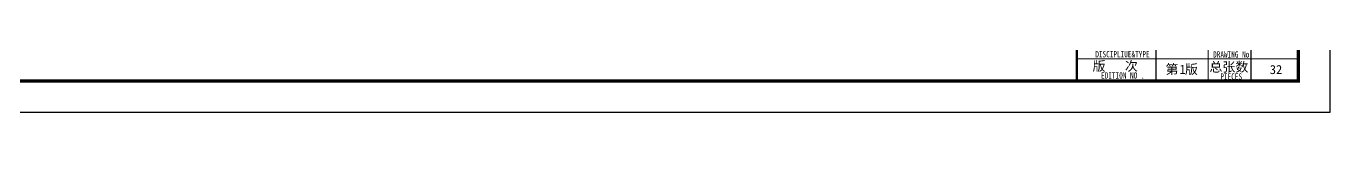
# Model space of a CAD drawing. Extents: x -518115 to 389031, y -231062 to 1628073.
# Drawn here: x 41921 to 83114, y 844382 to 846158 of the extents above; entities that cross this region are included whole.
import ezdxf

# ---------------------------------------------------------------- set-up
doc = ezdxf.new("R2010")
doc.units = 0
doc.header["$LTSCALE"] = 1000
doc.header["$MEASUREMENT"] = 0
doc.layers.add('yichutu', color=7, linetype='Continuous', true_color=0xffffff, plot=False)
doc.layers.add('图框', color=140, linetype='Continuous')
doc.layers.add('图签文字', color=147, linetype='Continuous')
doc.layers.add('图签', color=147, linetype='Continuous', lineweight=18)
doc.styles.add('宋体', font='', dxfattribs={"height": 50})
doc.styles.add('建筑图签-1', font='', dxfattribs={"width": 0.7})
doc.styles.get('宋体').set_extended_font_data('SimSun')
doc.styles.get('建筑图签-1').set_extended_font_data('SimHei')

# ---------------------------------------------------------------- blocks, each defined once
blk = doc.blocks.new('TK')
at = {"layer": '图框'}
blk.add_lwpolyline([(465375, 548714), (549475, 548714), (549475, 489314), (465375, 489314)], close=True, dxfattribs=at)
blk.add_lwpolyline([(465375, 548714), (549475, 548714), (549475, 489314), (465375, 489314)], close=True, dxfattribs=at)
at = {"layer": '图框', "const_width": 100}
blk.add_lwpolyline([(548475, 490314), (548475, 547714), (467875, 547714), (467875, 490314)], close=True, dxfattribs=at)
at = {"layer": '图框'}
for points, const_width in [([(541480, 490314), (541480, 547714)], 70), ([(543980, 490314), (543980, 491714)], 35), ([(545630, 490314), (545630, 491714)], 35), ([(545630, 490314), (545630, 491714)], 35), ([(545630, 490314), (545630, 491714)], 35), ([(546980, 490314), (546980, 491714)], 35), ([(541480, 491014), (545630, 491014)], 35), ([(545630, 491014), (548480, 491014)], 35)]:
    blk.add_lwpolyline(points, dxfattribs=dict(at, const_width=const_width))
at = {"layer": '图框', "style": '建筑图签-1', "width": 0.7}
for s, p in [('DISCIPLIUE&TYPE', (542063, 491061)), ('DRAWING No.', (545785, 491054)), ('EDITION NO .', (542246, 490388)), ('PIECES', (546014, 490354))]:
    blk.add_text(s, height=200, dxfattribs=at).set_placement(p)
at = {"layer": '图签', "color": 2, "style": '宋体'}
for s, height, p in [('1', 287, (544723, 490539)), ('32', 286.7, (547577, 490533))]:
    blk.add_text(s, height=height, dxfattribs=at).set_placement(p)
at = {"layer": '图签文字', "color": 7, "style": '建筑图签-1'}
for s, p in [('版   次 ', (541976, 490637)), ('第 版', (544281, 490537)), ('总张数', (545668, 490608))]:
    blk.add_text(s, height=300, dxfattribs=at).set_placement(p)
blk = doc.blocks.new('yct-841-594-84100-59399.9999999999-100-1000.0')
at = {"layer": 'yichutu', "color": 7, "true_color": 0xffffff}
blk.add_lwpolyline([(0, 0), (0, 59400), (84100, 59400), (84100, 0)], close=True, dxfattribs=at)

msp = doc.modelspace()

# ---------------------------------------------------------------- block references
msp.add_blockref('TK', (-466360.9, 355068.4))
at = {"layer": 'yichutu'}
msp.add_blockref('yct-841-594-84100-59399.9999999999-100-1000.0', (-985.9, 844382.1), dxfattribs=at)

doc.saveas('drawing.dxf')
